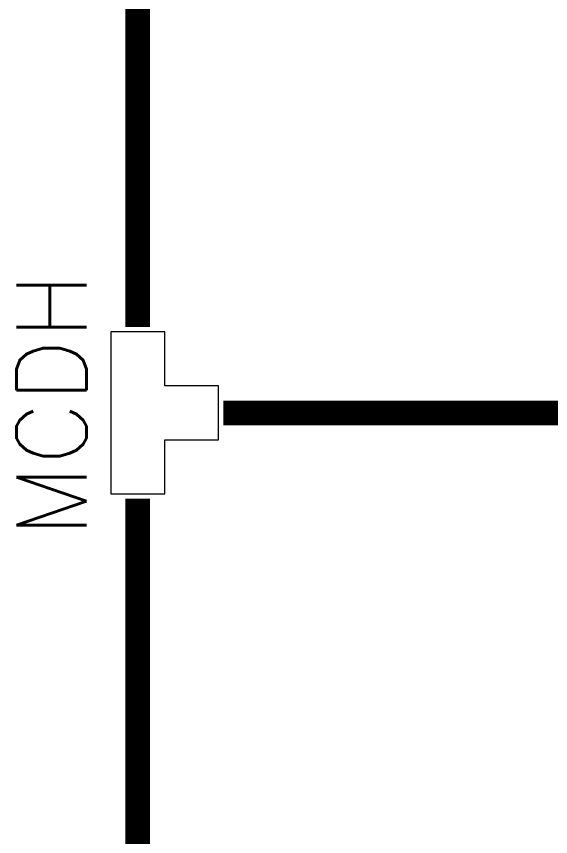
# Model space of a CAD drawing. Header units: millimetres. Extents: x -107267 to 109426, y -98906 to 83910.
# Drawn here: x 56633 to 58256, y -20262 to -17773 of the extents above; entities that cross this region are included whole.
import ezdxf

# ---------------------------------------------------------------- set-up
doc = ezdxf.new("R2010")
doc.units = ezdxf.units.MM
doc.linetypes.add('ACAD_ISO12W100', pattern=[21, 12, -3, 0, -3, 0, -3])
doc.layers.add('00_m3g_spda_ater_cabo50', color=1, linetype='Continuous', lineweight=9)
doc.styles.add('PDR2.0', font='romans.shx', dxfattribs={"height": 2})

# ---------------------------------------------------------------- blocks, each defined once
blk = doc.blocks.new('*U24')
at = {"lineweight": 9, "style": 'PDR2.0'}
blk.add_text('MCDH', height=1.7, dxfattribs=at).set_placement((-3.015, 1.248))
at = {"color": 255, "lineweight": 0}
blk.add_wipeout([(-2.085, 0.773), (-2.085, -0.773), (-0.773, -0.773), (-0.773, -2.085), (0.773, -2.085), (0.773, -0.773), (2.085, -0.773), (2.085, 0.773)], dxfattribs=at)
at = {"lineweight": 9}
blk.add_lwpolyline([(-0.656, -0.656), (-0.656, -1.968), (0.656, -1.968), (0.656, -0.656), (1.968, -0.656), (1.968, 0.656), (0.656, 0.656), (-0.656, 0.656), (-1.968, 0.656), (-1.968, -0.656)], close=True, dxfattribs=at)

msp = doc.modelspace()

# ---------------------------------------------------------------- linework, layer by layer
at = {"layer": '00_m3g_spda_ater_cabo50', "linetype": 'ACAD_ISO12W100', "lineweight": -2, "const_width": 75}
msp.add_lwpolyline([(57001.1, -21420.6), (72344.8, -21420.6), (72344.8, 6282.9), (57001.1, 6282.9)], close=True, dxfattribs=at)
msp.add_lwpolyline([(59333.2, -18976.3), (57261.7, -18976.3)], dxfattribs=at)

# ---------------------------------------------------------------- next in the draw order: block references
at = {"layer": '00_m3g_spda_ater_cabo50', "xscale": 125, "yscale": 125, "zscale": 125, "rotation": 90}
msp.add_blockref('*U24', (57001.1, -18976.3), dxfattribs=at)

doc.saveas('drawing.dxf')
